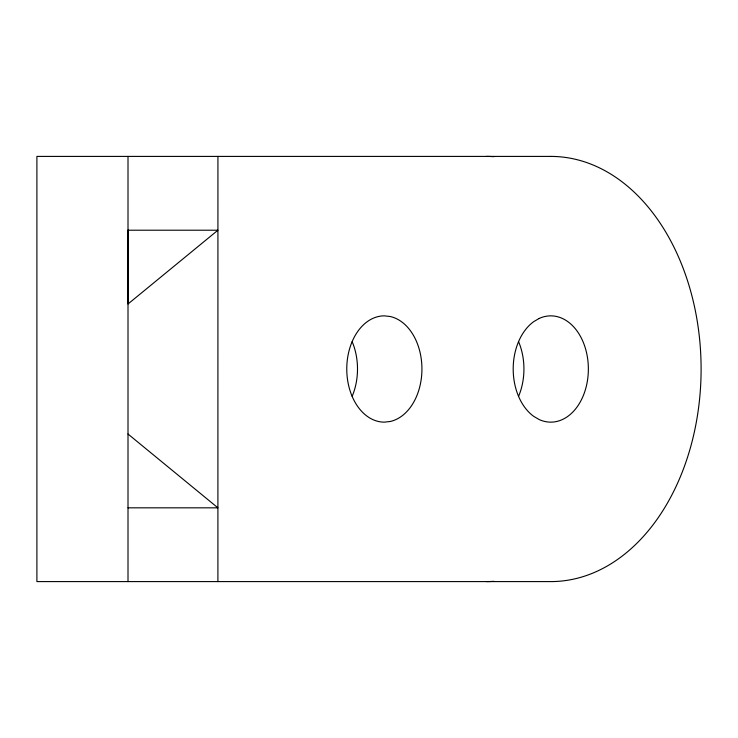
<?xml version="1.0" encoding="UTF-8"?>
<svg xmlns="http://www.w3.org/2000/svg" width="738" height="738" viewBox="0 0 738 738"><rect width="100%" height="100%" fill="white"/><g stroke="black" fill="none" stroke-linecap="round" stroke-linejoin="round"><path stroke-width="1.11" d="M128.006 507.827L217.904 507.827L217.931 156.41M127.997 434.018L217.904 507.827L217.904 581.59M128.006 156.41L128.006 581.59M352.183 341.74A53.145 37.583 -90 0 1 352.183 396.26M518.611 341.74A53.145 37.583 90 0 1 518.611 396.26M493.86 581.323A212.59 150.321 -90 0 1 486.351 581.59M486.351 156.41A212.59 150.321 -90 0 1 493.86 156.677M128.006 230.21L127.997 304.001L217.931 230.21L128.006 230.21M539.164 318.456L533.712 321.648A53.145 37.583 -90 0 0 513.196 369A53.145 37.583 -90 0 0 533.712 416.352L539.164 419.544A53.145 37.583 -90 0 0 588.361 369A53.145 37.583 -90 0 0 539.164 318.456M390.227 421.49L384.35 422.145A53.145 37.583 -90 0 1 346.768 369A53.145 37.583 -90 0 1 384.35 315.855L390.227 316.51A53.145 37.583 -90 0 1 421.933 369A53.145 37.583 -90 0 1 390.227 421.49M550.779 156.41L36.9 156.41L36.9 581.59L550.779 581.59A212.59 150.321 90 0 0 701.1 369A212.59 150.321 90 0 0 550.779 156.41"/></g></svg>
